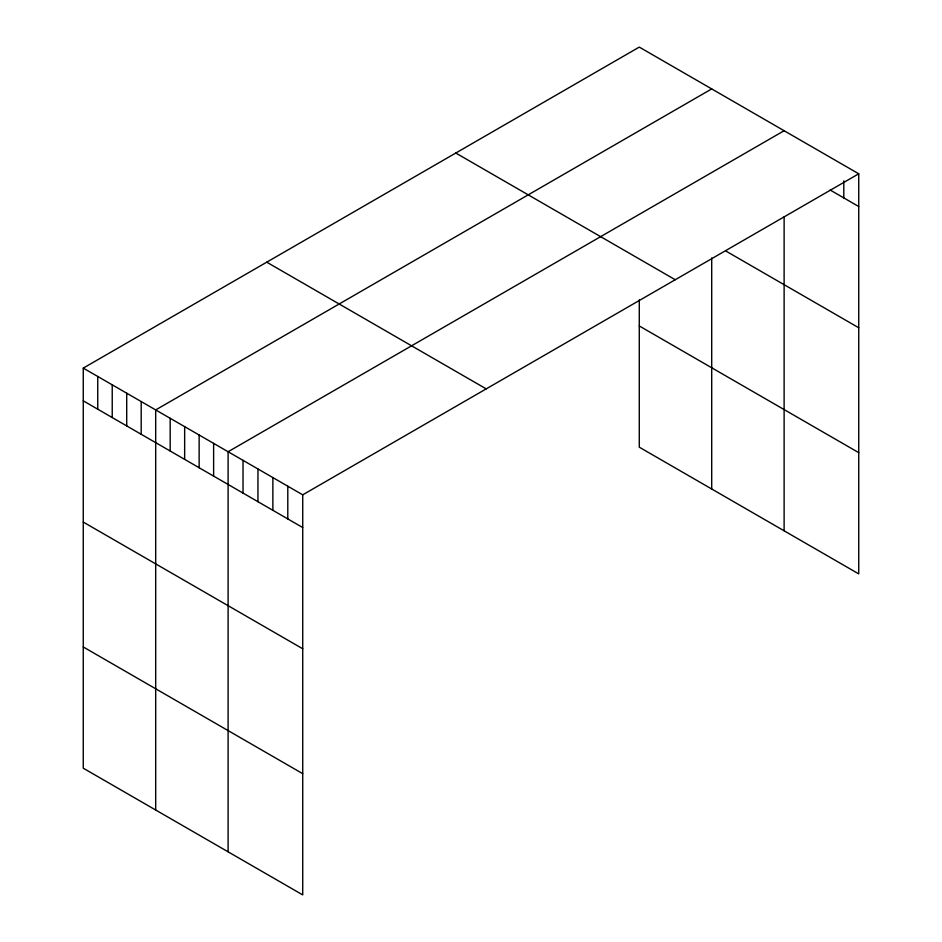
<?xml version="1.0" encoding="UTF-8"?>
<svg xmlns="http://www.w3.org/2000/svg" width="942" height="942" viewBox="0 0 942 942"><rect width="100%" height="100%" fill="white"/><g stroke="black" fill="none" stroke-linecap="round" stroke-linejoin="round"><path stroke-width="1.41" d="M83.261 368.11L302.723 494.821L302.723 894.9L83.261 768.201L83.261 368.11L639.277 47.1L858.739 173.799L858.739 573.89L639.277 447.179L639.277 299.874M711.705 88.913L155.689 409.923L155.689 810.014M784.121 130.726L228.105 451.736L228.105 851.827M302.723 494.821L858.739 173.799M830.138 190.013L858.739 206.522M726.188 251.231L858.739 327.757M455.798 153.04L675.249 279.739M639.277 325.956L858.739 452.655M266.751 262.182L486.202 388.881M83.261 400.833L302.723 527.544M83.261 522.068L302.723 648.767M83.261 646.966L302.723 773.676M843.808 180.84L843.808 197.914M784.121 216.848L784.121 530.805M711.705 257.967L711.705 488.992M287.793 486.202L287.793 518.924M272.874 477.582L272.874 510.305M257.955 468.963L257.955 501.697M243.024 460.355L243.024 493.078M213.622 443.376L213.622 476.099M199.139 435.016L199.139 467.738M184.656 426.655L184.656 459.378M170.172 418.283L170.172 451.006M141.194 401.563L141.194 434.286M126.711 393.203L126.711 425.925M112.228 384.842L112.228 417.565M97.744 376.482L97.744 409.205"/></g></svg>
